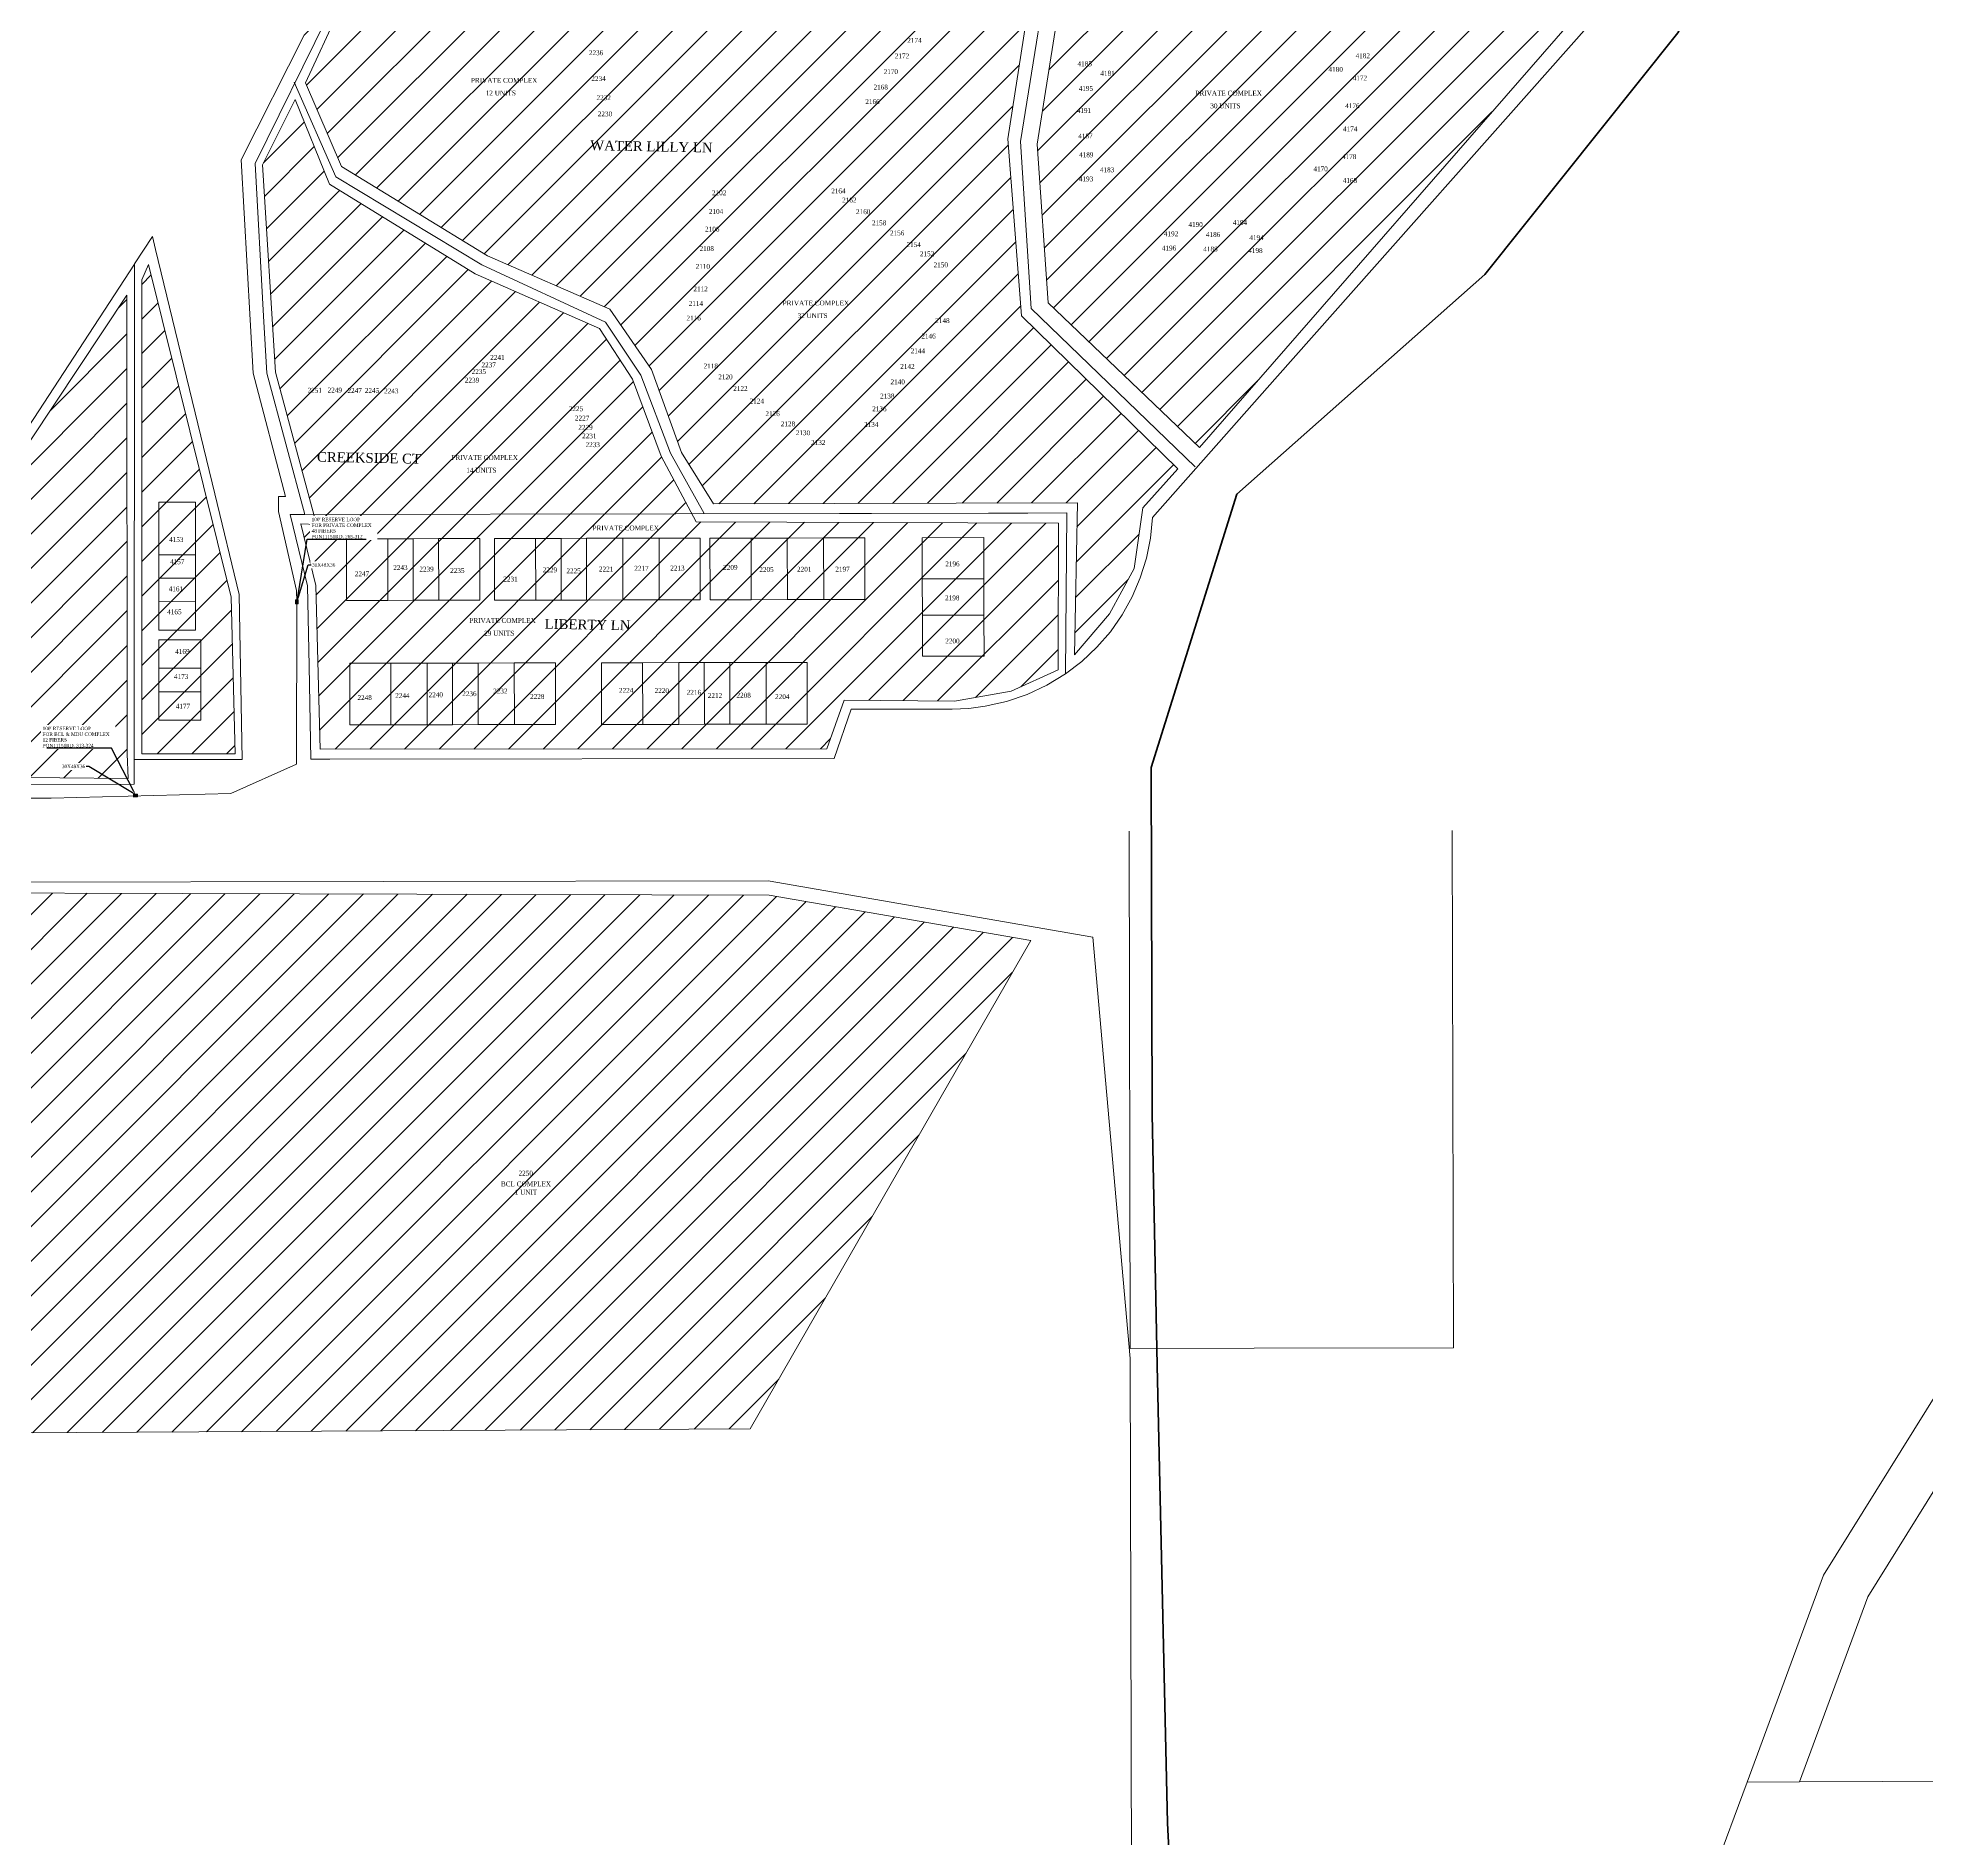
# Model space of a CAD drawing. Header units: feet. Extents: x 2819410 to 2831754, y 974571 to 993150.
# Drawn here: x 2825206 to 2827133, y 985920 to 987758 of the extents above; entities that cross this region are included whole.
import ezdxf
from ezdxf import colors
from ezdxf.entities.mleader import LeaderData, LeaderLine
from ezdxf.enums import TextEntityAlignment as Align
from ezdxf.lldxf.tags import DXFTag
from ezdxf.math import Vec2, Vec3

# ---------------------------------------------------------------- set-up
doc = ezdxf.new("R2010")
doc.units = ezdxf.units.FT
doc.header["$LTSCALE"] = 0.015
doc.header["$MEASUREMENT"] = 0
for name, color, linetype in [('288A', 112, '288A'), ('432A', 112, '432A'), ('ADDRESSES', 7, 'Continuous'), ('DETAIL', 7, 'Continuous'), ('NOTES', 7, 'Continuous'), ('STREET NAME', 7, 'Continuous'), ('TAIL', 1, 'MST'), ('TELEPHONE STRUCT-PROP', 6, 'Continuous')]:
    doc.layers.add(name, color=color, linetype=linetype)
for name, color, linetype, lineweight in [('Dakota County Parcels', 7, 'Continuous', 5), ('Route_1_PSAs', 3, 'Continuous', 100), ('RUNNING LINE (UNDERGROUND)', 10, 'Continuous', 40)]:
    doc.layers.add(name, color=color, linetype=linetype, lineweight=lineweight)
doc.styles.add('Line', font='txt.shx', dxfattribs={"height": 3})
doc.styles.add('SIMPLEX', font='times.ttf', dxfattribs={"width": 0.8})
doc.styles.get("Standard").update_dxf_attribs({"font": 'times.ttf'})
doc.styles.add('Utilities', font='arial.ttf', dxfattribs={"height": 2.5})
tags = doc.linetypes.add('288A', pattern='A,80,-5,["288A",Line,S=1.5,R=0,X=0,Y=-1.5],-24', length=109).pattern_tags.tags
tags[6] = DXFTag(74, 10)
tags = doc.linetypes.add('432A', pattern='A,80,-5,["432A",Line,S=1.5,R=0,X=0,Y=-1.5],-24', length=109).pattern_tags.tags
tags[6] = DXFTag(74, 10)
tags = doc.linetypes.add('MST', pattern='A,5,-5,5,-5,["TAIL",Line,S=1.5,R=0,X=0,Y=-1.5],-20', length=40).pattern_tags.tags
tags[10] = DXFTag(74, 10)

# ---------------------------------------------------------------- blocks, each defined once
blk = doc.blocks.new('ACMAP_ANN_TEMPLATE_AddressEagan')
at = {"layer": 'ADDRESSES', "style": 'SIMPLEX', "width": 0.8}
blk.add_attdef('ADDRESS', text='', height=5, dxfattribs=at).set_placement((0, 0), align=Align.CENTER)
blk = doc.blocks.new('NEW HH')
at = {"ltscale": 40, "true_color": 0xffffff}
h = blk.add_hatch(color=7, dxfattribs=at)
h.dxf.hatch_style = 1
h.paths.add_polyline_path([(-0.061, -0.031, 0.414214), (-0.046, -0.046), (0.046, -0.046, 0.414214), (0.061, -0.031), (0.061, 0.031, 0.414214), (0.046, 0.046), (-0.046, 0.046, 0.414214), (-0.061, 0.031)])
at = {"layer": 'RUNNING LINE (UNDERGROUND)', "color": 6, "lineweight": 0, "const_width": 0.005, "flags": 128}
blk.add_lwpolyline([(-0.061, 0.031), (-0.061, -0.031, 0.414214), (-0.046, -0.046), (0.046, -0.046, 0.414214), (0.061, -0.031), (0.061, 0.031, 0.414214), (0.046, 0.046), (-0.046, 0.046, 0.414214)], format="xyb", close=True, dxfattribs=at)
at = {"layer": 'TELEPHONE STRUCT-PROP', "color": 18, "true_color": 0x000000, "style": 'Utilities'}
blk.add_text('HH', height=0.05, dxfattribs=at).set_placement((0, 0), align=Align.MIDDLE_CENTER)

msp = doc.modelspace()

# ---------------------------------------------------------------- hatches: boundary and pattern name
at = {"layer": 'NOTES', "lineweight": 5, "ltscale": 50}
h = msp.add_hatch(dxfattribs=at)
h.set_pattern_fill('ANSI31', color=30, scale=200)
h.paths.add_polyline_path([(2824647, 986491.6), (2824251.5, 985892.9), (2824430.8, 985774.3), (2824483.5, 985728), (2824521.1, 985693.2), (2824577.5, 985613.5), (2824768.2, 985679), (2825100.3, 985679.9), (2825092.8, 986494.3)])
h.paths.add_polyline_path([(2825311.8, 987026.6), (2825407, 987026.6), (2825403.2, 987186.5), (2825318.7, 987526.3), (2825311.8, 987510.6)])
at = {"layer": 'TAIL', "lineweight": 5, "ltscale": 50}
h = msp.add_hatch(dxfattribs=at)
h.set_pattern_fill('ANSI31', color=5, scale=200)
h.paths.add_polyline_path([(2824663.8, 986516.6), (2825119.3, 986520.8), (2825119.5, 986333.1), (2825932.9, 986337.7), (2826219.2, 986836), (2825952.1, 986882.5), (2824993, 986885.1), (2824993, 986901.5), (2824908, 986901.9)])
h.paths.add_polyline_path([(2825609.1, 987931.8), (2826213.4, 988269.6), (2825841.9, 988268.2)])
h.paths.add_polyline_path([(2825316.1, 988431.7), (2825300.1, 988365.6), (2825363.9, 988293), (2825668.6, 988291.4), (2825950.1, 988660.4), (2825872.7, 988725)])
h.paths.add_polyline_path([(2826313.8, 988882.1), (2826358.6, 988842.8), (2826818.3, 989084.1), (2826835.7, 989062.2), (2827037.6, 989174.2), (2826885.1, 989399.2), (2826612.6, 989164.7), (2826392.3, 988956)])
h.paths.add_polyline_path([(2825327.2, 988472.5), (2825866.2, 988757.9), (2826166.1, 989082.2), (2826431.2, 989334.4), (2826719.6, 989589.2), (2825790.2, 989597), (2825520.1, 989188.8)])
h.paths.add_polyline_path([(2826329.7, 988793), (2826288, 988829.7), (2826189.5, 988722.3), (2826023.4, 988525.1), (2825842.6, 988300.7), (2825856.9, 988290.1), (2826240.7, 988286.9), (2826541.8, 988496.2)])
h.paths.add_polyline_path([(2825296.5, 987494.8), (2825001.5, 987050.8), (2825158.2, 987002.9), (2825297.8, 987001.5), (2825296.8, 987026.6)])
h = msp.add_hatch(dxfattribs=at)
h.set_pattern_fill('ANSI31', color=256, scale=200)
h.paths.add_polyline_path([(2826154.8, 988133.2), (2826261.5, 987874.9), (2826225.9, 987649.1), (2826237, 987487.2), (2826391.4, 987339.4), (2826792.7, 987799.9), (2826976.8, 988366.9), (2826927.7, 988665.9), (2826583.5, 988419.5)])
h.paths.add_polyline_path([(2825513.4, 987785.8), (2825478.8, 987711.6), (2825515.5, 987626.1), (2825664.7, 987535.1), (2825789.7, 987480.5), (2825832.2, 987419.1), (2825862.7, 987334.4), (2825895.3, 987281.9), (2826266.9, 987282.9), (2826263.8, 987127.7), (2826299.5, 987169.6), (2826324.7, 987215.8), (2826333.6, 987277.7), (2826369.3, 987317.6), (2826209.7, 987473.9), (2826195.7, 987654.5), (2826230.2, 987875.8), (2826131.1, 988126.1)])
h.paths.add_polyline_path([(2825493.8, 987031.4), (2826011, 987031.9), (2826028.7, 987081.6), (2826141.5, 987080.6), (2826199.3, 987090.6), (2826247.1, 987112.6), (2826247.6, 987262.1), (2825877.7, 987263.5), (2825841.8, 987330.6), (2825812.6, 987409.3), (2825779, 987460.8), (2825652.1, 987516.7), (2825503.3, 987608.2), (2825468.2, 987694.7), (2825434.9, 987627.9), (2825448.3, 987416.2), (2825490.3, 987260.7), (2825474.2, 987261.6), (2825489.3, 987198.7)])

# ---------------------------------------------------------------- linework, layer by layer
at = {"layer": '288A', "lineweight": 5, "ltscale": 40, "flags": 128}
msp.add_lwpolyline([(2825788.5, 989133.1), (2825789.6, 989143.1), (2825792.2, 989152.3), (2825796.4, 989160.9), (2825802, 989168.7), (2825808.8, 989175.3), (2825816.8, 989180.7), (2825825.5, 989184.6), (2825834.8, 989187), (2825844.3, 989187.7), (2825853.9, 989186.7), (2825863.1, 989184.1), (2825871.7, 989179.9), (2825879.5, 989174.4), (2825886.1, 989167.5), (2825893.2, 989157.1), (2826182.2, 989153.2), (2826254.8, 989224.8), (2826326.2, 989292.7), (2826382.8, 989305.4), (2826441.8, 989318.5), (2826483.8, 989321), (2826509, 989318.8), (2826540.5, 989307.2), (2826567.3, 989288.5), (2826581.1, 989245.9), (2826596, 989202.5), (2826596, 989168.6), (2826438, 989024.3), (2826298.4, 988885.8), (2826229.7, 988811.1), (2826098.6, 988667.3), (2826008.3, 988561.4), (2825842.2, 988344.8), (2825771.3, 988236), (2825627.5, 988023.2), (2825559.5, 987904.7), (2825559.5, 987887.2), (2825581.3, 987838.5), (2825504.1, 987795.5), (2825490, 987773.1), (2825477.7, 987760.4), (2825413.4, 987632.9), (2825425.6, 987415.3), (2825458.5, 987289.5), (2825451.2, 987289.5), (2825451.2, 987274.2), (2825469.6, 987193.3), (2825470.1, 987181.9)], dxfattribs=at)
at = {"layer": '432A', "lineweight": 5, "ltscale": 50, "flags": 128}
msp.add_lwpolyline([(2825470.1, 987181.9), (2825469.6, 987016.1), (2825402.7, 986986.3), (2825219.3, 986981.5), (2825163.1, 986981.5), (2825106.3, 986990.7), (2824984.1, 987032.8), (2824929.1, 986957.8), (2824924.4, 986956.3), (2824924.1, 986950.6), (2824558.7, 986407.9), (2824197.4, 985833.7), (2824363.9, 985723.3, -0.044213), (2824455.3, 985642.3), (2824492.3, 985678.7), (2824505.7, 985682.8)], format="xyb", dxfattribs=at)
at = {"layer": 'Dakota County Parcels', "lineweight": 5}
for p, q in [((2826468.4, 987409.2), (2826808.2, 987792.2)), ((2825427.4, 987629.2), (2825500.7, 987777.5)), ((2825436.2, 987473.6), (2825427.4, 987629.2)), ((2825304.4, 987526.9), (2825322.7, 987554.9)), ((2825325.9, 987541.6), (2825322.7, 987554.9)), ((2825386.3, 987292.2), (2825325.9, 987541.6)), ((2825104.2, 987220), (2825304.4, 987526.7)), ((2825304.4, 987526.9), (2825304.4, 987526.7)), ((2825304.4, 987526.7), (2825304.5, 987526.8)), ((2825304.4, 987526.7), (2825304.4, 987508.6)), ((2825304.4, 987508.6), (2825304.1, 987020.8)), ((2825439.5, 987415.3), (2825436.2, 987473.6)), ((2825439.5, 987415.3), (2825478.1, 987271.1)), ((2826468.4, 987409.2), (2826343.5, 987267.9)), ((2825329.2, 987230), (2825329.2, 987283.6)), ((2825329.2, 987283.6), (2825366.6, 987283.6)), ((2825366.5, 987230), (2825366.6, 987283.6)), ((2825411.2, 987189.2), (2825386.3, 987292.2)), ((2825463.4, 987271.1), (2825481.1, 987198.2)), ((2825463.4, 987271.1), (2825478.1, 987271.1)), ((2825478.1, 987271.1), (2825857, 987271.8)), ((2825857, 987271.8), (2826024.1, 987272.1)), ((2826024.1, 987272.1), (2826056.7, 987272.2)), ((2826056.7, 987272.2), (2826176.2, 987272.4)), ((2826176.2, 987272.4), (2826216.2, 987272.5)), ((2826216.2, 987272.5), (2826256.2, 987272.6)), ((2826254.8, 987108.4), (2826256.2, 987272.6)), ((2826256.2, 987272.6), (2826256.2, 987272.6)), ((2826341.4, 987246.9), (2826343.5, 987267.9)), ((2825520.8, 987246.2), (2825562.8, 987246.3)), ((2825520.9, 987183.2), (2825520.8, 987246.2)), ((2825562.8, 987246.3), (2825588.8, 987246.3)), ((2825562.9, 987183.3), (2825562.8, 987246.3)), ((2825588.8, 987246.3), (2825614.8, 987246.4)), ((2825588.9, 987183.4), (2825588.8, 987246.3)), ((2825614.8, 987246.4), (2825656.8, 987246.5)), ((2825614.9, 987183.4), (2825614.8, 987246.4)), ((2825656.9, 987183.5), (2825656.8, 987246.5)), ((2825671.8, 987246.5), (2825713.8, 987246.6)), ((2825671.9, 987183.5), (2825671.8, 987246.5)), ((2825713.9, 987183.6), (2825713.8, 987246.6)), ((2825713.8, 987246.6), (2825739.8, 987246.6)), ((2825739.8, 987246.6), (2825765.8, 987246.7)), ((2825739.9, 987183.6), (2825739.8, 987246.6)), ((2825765.9, 987183.7), (2825765.8, 987246.7)), ((2825765.8, 987246.7), (2825802.8, 987246.7)), ((2825802.8, 987246.7), (2825839.8, 987246.8)), ((2825802.9, 987183.8), (2825802.8, 987246.7)), ((2825839.8, 987246.8), (2825881.7, 987246.9)), ((2825839.9, 987183.8), (2825839.8, 987246.8)), ((2825881.9, 987183.9), (2825881.7, 987246.9)), ((2825891.7, 987246.9), (2825933.7, 987247)), ((2825891.9, 987183.9), (2825891.7, 987246.9)), ((2825933.7, 987247), (2825970.7, 987247)), ((2825933.9, 987184), (2825933.7, 987247)), ((2825970.7, 987247), (2826007.7, 987247.1)), ((2825970.9, 987184.1), (2825970.7, 987247)), ((2826007.7, 987247.1), (2826049.7, 987247.2)), ((2826007.9, 987184.1), (2826007.7, 987247.1)), ((2826049.8, 987184.2), (2826049.7, 987247.2)), ((2826108.4, 987247.3), (2826171.4, 987247.4)), ((2826108.4, 987247.3), (2826108.5, 987205.3)), ((2826171.5, 987205.4), (2826171.4, 987247.4)), ((2826337.3, 987226.4), (2826341.4, 987246.9)), ((2825329.2, 987230), (2825366.5, 987230)), ((2825329.2, 987206.1), (2825329.2, 987230)), ((2825366.5, 987206), (2825366.5, 987230)), ((2826331, 987206.3), (2826337.3, 987226.4)), ((2825329.2, 987182.1), (2825329.2, 987206.1)), ((2825329.2, 987206.1), (2825366.5, 987206)), ((2825366.5, 987182), (2825366.5, 987206)), ((2826108.5, 987205.3), (2826171.5, 987205.4)), ((2826108.5, 987205.3), (2826108.6, 987168.3)), ((2826171.5, 987168.4), (2826171.5, 987205.4)), ((2826322.7, 987187), (2826331, 987206.3)), ((2825414.4, 987021), (2825411.2, 987189.2)), ((2825481.1, 987198.2), (2825482.6, 987116.1)), ((2825933.9, 987184), (2825891.9, 987183.9)), ((2825970.9, 987184.1), (2825933.9, 987184)), ((2826007.9, 987184.1), (2825970.9, 987184.1)), ((2826049.8, 987184.2), (2826007.9, 987184.1)), ((2826312.5, 987168.7), (2826322.7, 987187)), ((2825329.2, 987153.1), (2825329.2, 987182.1)), ((2825329.2, 987182.1), (2825366.5, 987182)), ((2825366.5, 987153), (2825366.5, 987182)), ((2825562.9, 987183.3), (2825520.9, 987183.2)), ((2825588.9, 987183.4), (2825562.9, 987183.3)), ((2825614.9, 987183.4), (2825588.9, 987183.4)), ((2825656.9, 987183.5), (2825614.9, 987183.4)), ((2825713.9, 987183.6), (2825671.9, 987183.5)), ((2825739.9, 987183.6), (2825713.9, 987183.6)), ((2825765.9, 987183.7), (2825739.9, 987183.6)), ((2825802.9, 987183.8), (2825765.9, 987183.7)), ((2825839.9, 987183.8), (2825802.9, 987183.8)), ((2825881.9, 987183.9), (2825839.9, 987183.8)), ((2826108.6, 987168.3), (2826171.5, 987168.4)), ((2826108.6, 987168.3), (2826108.7, 987126.3)), ((2826171.6, 987126.4), (2826171.5, 987168.4)), ((2826300.5, 987151.4), (2826312.5, 987168.7)), ((2825329.2, 987153.1), (2825366.5, 987153)), ((2826286.8, 987135.5), (2826300.5, 987151.4)), ((2825329.1, 987114.1), (2825329.2, 987143.1)), ((2825329.2, 987143.1), (2825372.2, 987143)), ((2825372.1, 987114), (2825372.2, 987143)), ((2826108.7, 987126.3), (2826171.6, 987126.4)), ((2826271.5, 987121.1), (2826286.8, 987135.5)), ((2825329.1, 987090.1), (2825329.1, 987114.1)), ((2825329.1, 987114.1), (2825372.1, 987114)), ((2825372.1, 987090), (2825372.1, 987114)), ((2825482.6, 987116.1), (2825484.4, 987021.2)), ((2825524, 987119.2), (2825566, 987119.3)), ((2825524.1, 987056.2), (2825524, 987119.2)), ((2825566.1, 987056.3), (2825566, 987119.3)), ((2825566, 987119.3), (2825603, 987119.3)), ((2825603, 987119.3), (2825629, 987119.4)), ((2825603.1, 987056.4), (2825603, 987119.3)), ((2825629, 987119.4), (2825655, 987119.4)), ((2825629.1, 987056.4), (2825629, 987119.4)), ((2825655, 987119.4), (2825692, 987119.5)), ((2825655.1, 987056.5), (2825655, 987119.4)), ((2825692, 987119.5), (2825734, 987119.6)), ((2825692.1, 987056.5), (2825692, 987119.5)), ((2825734.1, 987056.6), (2825734, 987119.6)), ((2825781.1, 987056.7), (2825781, 987119.7)), ((2825781, 987119.7), (2825823, 987119.7)), ((2825823, 987119.7), (2825860, 987119.8)), ((2825823.1, 987056.8), (2825823, 987119.7)), ((2825860.1, 987056.8), (2825860, 987119.8)), ((2825860, 987119.8), (2825886, 987119.8)), ((2825886, 987119.8), (2825912, 987119.9)), ((2825886.1, 987056.9), (2825886, 987119.8)), ((2825912, 987119.9), (2825949, 987120)), ((2825912.1, 987056.9), (2825912, 987119.9)), ((2825949.1, 987057), (2825949, 987120)), ((2825949, 987120), (2825991, 987120)), ((2825991.1, 987057.1), (2825991, 987120)), ((2826235.8, 987096.8), (2826254.8, 987108.4)), ((2826254.8, 987108.4), (2826271.5, 987121.1)), ((2825329.1, 987090.1), (2825372.1, 987090)), ((2825329.1, 987061.1), (2825329.1, 987090.1)), ((2825372.1, 987061), (2825372.1, 987090)), ((2826215.6, 987087.3), (2826235.8, 987096.8)), ((2826035.8, 987072.2), (2826018.6, 987022.1)), ((2826108.8, 987072.3), (2826035.8, 987072.2)), ((2826139.1, 987072.4), (2826108.8, 987072.3)), ((2826139.1, 987072.4), (2826156, 987073.1)), ((2826156, 987073.1), (2826172.7, 987075.2)), ((2826172.7, 987075.2), (2826194.5, 987080.1)), ((2826194.5, 987080.1), (2826215.6, 987087.3)), ((2825329.1, 987061.1), (2825372.1, 987061)), ((2825566.1, 987056.3), (2825524.1, 987056.2)), ((2825603.1, 987056.4), (2825566.1, 987056.3)), ((2825629.1, 987056.4), (2825603.1, 987056.4)), ((2825655.1, 987056.5), (2825629.1, 987056.4)), ((2825692.1, 987056.5), (2825655.1, 987056.5)), ((2825734.1, 987056.6), (2825692.1, 987056.5)), ((2825823.1, 987056.8), (2825781.1, 987056.7)), ((2825860.1, 987056.8), (2825823.1, 987056.8)), ((2825886.1, 987056.9), (2825860.1, 987056.8)), ((2825912.1, 987056.9), (2825886.1, 987056.9)), ((2825949.1, 987057), (2825912.1, 987056.9)), ((2825991.1, 987057.1), (2825949.1, 987057)), ((2825388.3, 987021), (2825304.1, 987020.8)), ((2825304.1, 987020.8), (2825304.1, 986995.8)), ((2825403.9, 987021), (2825388.3, 987021)), ((2825414.4, 987021), (2825403.9, 987021)), ((2825484.4, 987021.2), (2825503.9, 987021.2)), ((2825503.9, 987021.2), (2826018.6, 987022.1)), ((2825154, 986995.5), (2825304.1, 986995.8)), ((2826320.8, 986419.8), (2826319.6, 986947.7)), ((2826650.7, 986420.4), (2826649.5, 986948.3)), ((2825164.3, 986895.6), (2825951.3, 986897.1)), ((2825951.3, 986897.1), (2826282.5, 986839.4)), ((2826282.5, 986839.4), (2826320.8, 986409.6)), ((2827299.3, 986623.4), (2827028.5, 986188.4)), ((2827343.5, 986599.9), (2827073.7, 986166.3)), ((2826320.8, 986419.8), (2826447.2, 986420)), ((2826447.2, 986420), (2826650.7, 986420.4)), ((2826321.9, 985884.7), (2826320.8, 986409.6)), ((2827028.5, 986188.4), (2826950.4, 985977.1)), ((2827073.7, 986166.3), (2827003.8, 985977.3)), ((2826916.3, 985884.5), (2826950.5, 985977.1)), ((2826950.4, 985977.1), (2827003.8, 985977.3)), ((2827003.8, 985977.3), (2827615.9, 985979.4))]:
    msp.add_line(p, q, dxfattribs=at)
at = {"layer": 'Dakota County Parcels', "lineweight": 5, "flags": 128}
for points in [[(2826137.9, 988139.8), (2826185, 988026.3), (2826244.5, 987874), (2826208.6, 987651.8), (2826219.7, 987481.2), (2826386.9, 987319.6)], [(2825467.5, 987712.4), (2825509.9, 987615.7), (2825658.9, 987525.7), (2825785.1, 987467.5), (2825821.2, 987413.2), (2825851.5, 987333.5), (2825886, 987271.9)]]:
    msp.add_lwpolyline(points, dxfattribs=at)
at = {"layer": 'NOTES', "color": 1, "lineweight": 5, "ltscale": 50, "flags": 128}
msp.add_lwpolyline([(2826154.8, 988133.2), (2826261.5, 987874.9), (2826225.9, 987649.1), (2826237, 987487.2), (2826391.4, 987339.4), (2826792.7, 987799.9), (2826976.8, 988366.9), (2826927.7, 988665.9), (2826583.5, 988419.5), (2826154.8, 988133.2)], dxfattribs=at)
for points in [[(2825513.4, 987785.8), (2825478.8, 987711.6), (2825515.5, 987626.1), (2825664.7, 987535.1), (2825789.7, 987480.5), (2825832.2, 987419.1), (2825862.7, 987334.4), (2825895.3, 987281.9), (2826266.9, 987282.9), (2826263.8, 987127.7), (2826299.5, 987169.6), (2826324.7, 987215.8), (2826333.6, 987277.7), (2826369.3, 987317.6), (2826209.7, 987473.9), (2826195.7, 987654.5), (2826230.2, 987875.8), (2826131.1, 988126.1), (2825513.4, 987785.8)], [(2825493.8, 987031.4), (2826011, 987031.9), (2826028.7, 987081.6), (2826141.5, 987080.6), (2826199.3, 987090.6), (2826247.1, 987112.6), (2826247.6, 987262.1), (2825877.7, 987263.5), (2825841.8, 987330.6), (2825812.6, 987409.3), (2825779, 987460.8), (2825652.1, 987516.7), (2825503.3, 987608.2), (2825468.2, 987694.7), (2825434.9, 987627.9), (2825448.3, 987416.2), (2825490.3, 987260.7), (2825474.2, 987261.6), (2825489.3, 987198.7)]]:
    msp.add_lwpolyline(points, close=True, dxfattribs=at)
at = {"layer": 'NOTES', "color": 30, "lineweight": 5, "ltscale": 50, "flags": 128}
msp.add_lwpolyline([(2825311.8, 987026.6), (2825407, 987026.6), (2825403.2, 987186.5), (2825318.7, 987526.3), (2825311.8, 987510.6), (2825311.8, 987026.6)], dxfattribs=at)
at = {"layer": 'NOTES', "color": 5, "lineweight": 5, "ltscale": 50, "flags": 128}
msp.add_lwpolyline([(2825296.5, 987494.8), (2825001.5, 987050.8), (2825158.2, 987002.9), (2825297.8, 987001.5), (2825296.8, 987026.6), (2825296.5, 987494.8)], dxfattribs=at)
msp.add_lwpolyline([(2824663.8, 986516.6), (2825119.3, 986520.8), (2825119.5, 986333.1), (2825932.9, 986337.7), (2826219.2, 986836), (2825952.1, 986882.5), (2824993, 986885.1), (2824993, 986901.5), (2824908, 986901.9)], close=True, dxfattribs=at)
at = {"layer": 'Route_1_PSAs', "flags": 128}
msp.add_lwpolyline([(2824819, 986903.2), (2823555.3, 984985.7), (2824078.5, 984481.3), (2825138.9, 984343.6), (2826443.1, 984290), (2826358.9, 985935.1), (2826348.3, 986402.2), (2826343.1, 986659.3), (2826342.2, 987012.9), (2826429.5, 987291.6), (2826682.8, 987516), (2826879.8, 987762.6), (2826998.5, 987979.9), (2827107.1, 988394.1), (2827133.2, 988640.5), (2827116.9, 988875.8), (2827098, 989121.2), (2826753.3, 989621.4)], dxfattribs=at)

# ---------------------------------------------------------------- block references
at = {"lineweight": 5, "xscale": 39.99999999999997, "yscale": 39.99999999999997, "zscale": 39.99999999999997}
for p, rotation in [((2825470.1, 987181.9), 89.99592285192352), ((2825305.3, 986984.2), 359.9959228519235)]:
    msp.add_blockref('NEW HH', p, dxfattribs=dict(at, rotation=rotation))
at = {"layer": 'ADDRESSES', "lineweight": 5}
for p, values in [((2825775.5, 987739.9), {'ADDRESS': '2236'}), ((2826100.5, 987752.5), {'ADDRESS': '2174'}), ((2826076.4, 987720.6), {'ADDRESS': '2170'}), ((2826087.8, 987736.6), {'ADDRESS': '2172'}), ((2826274.3, 987728.6), {'ADDRESS': '4185'}), ((2826297.6, 987718.9), {'ADDRESS': '4181'}), ((2826530.5, 987722.9), {'ADDRESS': '4180'}), ((2826558.2, 987736.8), {'ADDRESS': '4182'}), ((2825681.7, 987711.7), {'ADDRESS': 'PRIVATE COMPLEX'}), ((2825778, 987713.5), {'ADDRESS': '2234'}), ((2826066.1, 987704.7), {'ADDRESS': '2168'}), ((2826275.5, 987703.4), {'ADDRESS': '4195'}), ((2826555.2, 987714.1), {'ADDRESS': '4172'}), ((2825678.3, 987698.8), {'ADDRESS': '12 UNITS'}), ((2825783.3, 987694), {'ADDRESS': '2232'}), ((2826057.7, 987690), {'ADDRESS': '2166'}), ((2826273.5, 987680.9), {'ADDRESS': '4191'}), ((2826421.3, 987698.6), {'ADDRESS': 'PRIVATE COMPLEX'}), ((2826417.9, 987685.7), {'ADDRESS': '30 UNITS'}), ((2826547.6, 987685.8), {'ADDRESS': '4176'}), ((2825784.6, 987677.4), {'ADDRESS': '2230'}), ((2826545.3, 987662.1), {'ADDRESS': '4174'}), ((2826275.1, 987654.9), {'ADDRESS': '4187'}), ((2826275.9, 987635.7), {'ADDRESS': '4189'}), ((2826544.3, 987633.8), {'ADDRESS': '4178'}), ((2826275.7, 987611.1), {'ADDRESS': '4193'}), ((2826297.2, 987620.4), {'ADDRESS': '4183'}), ((2826515.1, 987621.3), {'ADDRESS': '4170'}), ((2826545, 987609.5), {'ADDRESS': '4168'}), ((2825901.2, 987596.9), {'ADDRESS': '2102'}), ((2826022.9, 987598.8), {'ADDRESS': '2164'}), ((2826034, 987589.5), {'ADDRESS': '2162'}), ((2825898, 987577.9), {'ADDRESS': '2104'}), ((2826048.2, 987577.6), {'ADDRESS': '2160'}), ((2826064.5, 987566.2), {'ADDRESS': '2158'}), ((2826387.5, 987564.5), {'ADDRESS': '4190'}), ((2826432.7, 987566.5), {'ADDRESS': '4184'}), ((2825894.1, 987559.8), {'ADDRESS': '2106'}), ((2826082.9, 987555.9), {'ADDRESS': '2156'}), ((2826362.5, 987555.1), {'ADDRESS': '4192'}), ((2826405.4, 987554.3), {'ADDRESS': '4186'}), ((2826449.7, 987551.1), {'ADDRESS': '4194'}), ((2825888.5, 987540), {'ADDRESS': '2108'}), ((2826099.7, 987544), {'ADDRESS': '2154'}), ((2826113.4, 987534.7), {'ADDRESS': '2152'}), ((2826360.4, 987540.5), {'ADDRESS': '4196'}), ((2826402.7, 987539.5), {'ADDRESS': '4188'}), ((2826448.6, 987537.9), {'ADDRESS': '4198'}), ((2825884.5, 987521.8), {'ADDRESS': '2110'}), ((2826127.4, 987523.4), {'ADDRESS': '2150'}), ((2825882.2, 987498.8), {'ADDRESS': '2112'}), ((2825875.1, 987469.1), {'ADDRESS': '2116'}), ((2825877.4, 987483.9), {'ADDRESS': '2114'}), ((2825999.9, 987484.4), {'ADDRESS': 'PRIVATE COMPLEX'}), ((2825996.5, 987471.5), {'ADDRESS': '32 UNITS'}), ((2826114.9, 987450.6), {'ADDRESS': '2146'}), ((2826129.1, 987466.4), {'ADDRESS': '2148'}), ((2826104, 987435.6), {'ADDRESS': '2144'}), ((2825655.8, 987414.4), {'ADDRESS': '2235'}), ((2825665.9, 987421.2), {'ADDRESS': '2237'}), ((2825674.8, 987428.8), {'ADDRESS': '2241'}), ((2825892.6, 987420.1), {'ADDRESS': '2118'}), ((2826093.4, 987419.7), {'ADDRESS': '2142'}), ((2825488.4, 987395.3), {'ADDRESS': '2251'}), ((2825508.8, 987395.5), {'ADDRESS': '2249'}), ((2825529.1, 987395), {'ADDRESS': '2247'}), ((2825546.8, 987395.1), {'ADDRESS': '2245'}), ((2825566.5, 987394.6), {'ADDRESS': '2243'}), ((2825648.9, 987405.6), {'ADDRESS': '2239'}), ((2825907.6, 987409), {'ADDRESS': '2120'}), ((2825922.9, 987397.2), {'ADDRESS': '2122'}), ((2826083.4, 987403.9), {'ADDRESS': '2140'}), ((2825755, 987376.5), {'ADDRESS': '2225'}), ((2825939.6, 987384.3), {'ADDRESS': '2124'}), ((2826064.7, 987376.4), {'ADDRESS': '2136'}), ((2826072.8, 987389.4), {'ADDRESS': '2138'}), ((2825761.3, 987366.9), {'ADDRESS': '2227'}), ((2825764.8, 987357.5), {'ADDRESS': '2229'}), ((2825955.7, 987371.4), {'ADDRESS': '2126'}), ((2825971.4, 987361), {'ADDRESS': '2128'}), ((2826056.4, 987360.5), {'ADDRESS': '2134'}), ((2825768.6, 987348.7), {'ADDRESS': '2231'}), ((2825772.1, 987339.8), {'ADDRESS': '2233'}), ((2825986.7, 987352), {'ADDRESS': '2130'}), ((2826002.3, 987342), {'ADDRESS': '2132'}), ((2825661.9, 987326.6), {'ADDRESS': 'PRIVATE COMPLEX'}), ((2825658.4, 987313.7), {'ADDRESS': '14 UNITS'}), ((2825347, 987242.9), {'ADDRESS': '4153'}), ((2825805.8, 987254.7), {'ADDRESS': 'PRIVATE COMPLEX'}), ((2825348, 987220.3), {'ADDRESS': '4157'}), ((2826139.3, 987218.1), {'ADDRESS': '2196'}), ((2825536.6, 987208), {'ADDRESS': '2247'}), ((2825575.8, 987214.3), {'ADDRESS': '2243'}), ((2825602.5, 987212.7), {'ADDRESS': '2239'}), ((2825633.9, 987211.3), {'ADDRESS': '2235'}), ((2825688.2, 987202.6), {'ADDRESS': '2231'}), ((2825728.4, 987212), {'ADDRESS': '2229'}), ((2825752.6, 987211), {'ADDRESS': '2225'}), ((2825785.8, 987212.8), {'ADDRESS': '2221'}), ((2825821.9, 987213.6), {'ADDRESS': '2217'}), ((2825858.6, 987213.8), {'ADDRESS': '2213'}), ((2825912.6, 987214.5), {'ADDRESS': '2209'}), ((2825949.5, 987212.3), {'ADDRESS': '2205'}), ((2825988, 987212.6), {'ADDRESS': '2201'}), ((2826027.1, 987212.7), {'ADDRESS': '2197'}), ((2825346.6, 987192.6), {'ADDRESS': '4161'}), ((2826139.1, 987183.4), {'ADDRESS': '2198'}), ((2825345.1, 987169.2), {'ADDRESS': '4165'}), ((2825680.1, 987160.3), {'ADDRESS': 'PRIVATE COMPLEX'}), ((2825676.7, 987147.3), {'ADDRESS': '29 UNITS'}), ((2825353.3, 987128.7), {'ADDRESS': '4169'}), ((2826139.3, 987139.4), {'ADDRESS': '2200'}), ((2825352, 987103.1), {'ADDRESS': '4173'}), ((2825577.8, 987083.6), {'ADDRESS': '2244'}), ((2825611.9, 987084.5), {'ADDRESS': '2240'}), ((2825646.2, 987085.6), {'ADDRESS': '2236'}), ((2825677.8, 987088.3), {'ADDRESS': '2232'}), ((2825715.5, 987082.7), {'ADDRESS': '2228'}), ((2825806.2, 987089), {'ADDRESS': '2224'}), ((2825842.6, 987088.8), {'ADDRESS': '2220'}), ((2825875.4, 987087), {'ADDRESS': '2216'}), ((2825896.9, 987083.7), {'ADDRESS': '2212'}), ((2825926.2, 987084), {'ADDRESS': '2208'}), ((2825965.6, 987082.6), {'ADDRESS': '2204'}), ((2825353.8, 987072.8), {'ADDRESS': '4177'}), ((2825539.3, 987081.6), {'ADDRESS': '2248'}), ((2825704, 986585.2), {'ADDRESS': 'BCL COMPLEX'}), ((2825703.7, 986596.1), {'ADDRESS': '2250'}), ((2825704, 986576.7), {'ADDRESS': '1 UNIT'})]:
    msp.add_blockref('ACMAP_ANN_TEMPLATE_AddressEagan', p, dxfattribs=at).add_auto_attribs(values)

# ---------------------------------------------------------------- texts
at = {"layer": 'STREET NAME', "lineweight": 5, "ltscale": 40, "char_height": 10, "attachment_point": 1, "rotation": 358.8707}
for s, insert in [('WATER LILLY LN', (2825769.6, 987653)), ('CREEKSIDE CT', (2825490.8, 987334.9)), ('LIBERTY LN', (2825723.1, 987164.5))]:
    msp.add_mtext(s, dxfattribs=dict(at, insert=insert))

# ---------------------------------------------------------------- next in the draw order: leaders
at = {"layer": 'DETAIL', "lineweight": 5, "ltscale": 5}
ml = msp.add_multileader_mtext('Standard', dxfattribs=at)
ml.set_content('30X48X36', color=256)
ml.set_leader_properties()
ml.build(insert=Vec2(0, 0))
ml.multileader.update_dxf_attribs({"has_text_frame": 1, "text_left_attachment_type": 2, "text_right_attachment_type": 2, "dogleg_length": 3})
ctx = ml.context
ctx.base_point, ctx.char_height, ctx.landing_gap_size, ctx.plane_origin = Vec3(2825484.7, 987219.5), 3.5, 1.5, Vec3(2825497.3, 987217.5)
ctx.left_attachment, ctx.right_attachment, ctx.text_align_type = 2, 2, 1
notes = []
notes.append((ctx, [(1, (1, 1, 0), (2825481.7, 987219.5), (1, 0), 3, [(0, [(2825470.7, 987183.1)], 0, [])])]))
ctx.mtext.insert, ctx.mtext.alignment, ctx.mtext.flow_direction = Vec3(2825497.5, 987221.3), 2, 5
ctx.mtext.has_bg_fill, ctx.mtext.bg_color, ctx.mtext.bg_scale_factor, ctx.mtext.bg_transparency, ctx.mtext.use_window_bg_color = 1, -1027028792, 1.5, 0, 1
ml = msp.add_multileader_mtext('Standard', dxfattribs=at)
ml.set_content('30X48X36', color=256)
ml.set_leader_properties()
ml.build(insert=Vec2(0, 0))
ml.multileader.update_dxf_attribs({"has_text_frame": 1, "text_left_attachment_type": 2, "text_right_attachment_type": 2, "dogleg_length": 3})
ctx = ml.context
ctx.base_point, ctx.char_height, ctx.landing_gap_size, ctx.plane_origin = Vec3(2825229.3, 987013.8), 3.5, 1.5, Vec3(2825332.2, 987019.3)
ctx.left_attachment, ctx.right_attachment, ctx.text_align_type = 2, 2, 1
notes.append((ctx, [(0, (1, 1, 0), (2825257.9, 987013.8), (-1, 0), 3, [(0, [(2825305.6, 986984.9)], 0, [])])]))
ctx.mtext.insert, ctx.mtext.alignment, ctx.mtext.flow_direction = Vec3(2825242.1, 987015.6), 2, 5
ctx.mtext.has_bg_fill, ctx.mtext.bg_color, ctx.mtext.bg_scale_factor, ctx.mtext.bg_transparency, ctx.mtext.use_window_bg_color = 1, -1027028792, 1.5, 0, 1
for ctx, leaders in notes:
    for number, flags, end, landing, length, lines in leaders:
        leader = LeaderData()
        leader.index, (leader.has_last_leader_line, leader.has_dogleg_vector, leader.attachment_direction) = number, flags
        leader.last_leader_point, leader.dogleg_vector, leader.dogleg_length = Vec3(end), Vec3(landing), length
        for number, points, colour, breaks in lines:
            line = LeaderLine()
            line.index, line.vertices, line.color, line.breaks = number, Vec3.list(points), colors.encode_raw_color(colour), breaks
            leader.lines.append(line)
        ctx.leaders.append(leader)

# ---------------------------------------------------------------- next in the draw order: leaders
ml = msp.add_multileader_mtext('Standard', dxfattribs=at)
ml.set_content("100' RESERVE LOOP\\PFOR PRIVATE COMPLEX   ^J48 FIBERS^JPON11151RD, 265-312", color=256)
ml.set_leader_properties()
ml.build(insert=Vec2(0, 0))
ml.multileader.update_dxf_attribs({"text_left_attachment_type": 5, "text_right_attachment_type": 5, "dogleg_length": 3})
ctx = ml.context
ctx.base_point, ctx.char_height, ctx.landing_gap_size, ctx.plane_origin = Vec3(2825483.7, 987245.8), 3.5, 1.5, Vec3(2825494.1, 987191.7)
ctx.left_attachment, ctx.right_attachment = 5, 5
notes = []
notes.append((ctx, [(1, (1, 1, 0), (2825480.7, 987245.8), (1, 0), 3, [(0, [(2825470.5, 987182.9)], 0, [])])]))
ctx.mtext.insert, ctx.mtext.flow_direction = Vec3(2825485.2, 987267.7), 5
ctx.mtext.has_bg_fill, ctx.mtext.bg_color, ctx.mtext.bg_scale_factor, ctx.mtext.bg_transparency, ctx.mtext.use_window_bg_color = 1, -1027028792, 1.5, 0, 1
ml = msp.add_multileader_mtext('Standard', dxfattribs=at)
ml.set_content("100' RESERVE LOOP\\PFOR BCL & MDU COMPLEX   ^J12 FIBERS^JPON11151RD, 313-324", color=256)
ml.set_leader_properties()
ml.build(insert=Vec2(0, 0))
ml.multileader.update_dxf_attribs({"text_left_attachment_type": 5, "text_right_attachment_type": 5, "dogleg_length": 3})
ctx = ml.context
ctx.base_point, ctx.char_height, ctx.landing_gap_size, ctx.plane_origin = Vec3(2825209.1, 987032.5), 3.5, 1.5, Vec3(2825329, 986993.5)
ctx.left_attachment, ctx.right_attachment = 5, 5
notes.append((ctx, [(0, (1, 1, 0), (2825281, 987032.5), (-1, 0), 3, [(0, [(2825305.4, 986984.7)], 0, [])])]))
ctx.mtext.insert, ctx.mtext.flow_direction = Vec3(2825210.6, 987054.4), 5
ctx.mtext.has_bg_fill, ctx.mtext.bg_color, ctx.mtext.bg_scale_factor, ctx.mtext.bg_transparency, ctx.mtext.use_window_bg_color = 1, -1027028792, 1.5, 0, 1
for ctx, leaders in notes:
    for number, flags, end, landing, length, lines in leaders:
        leader = LeaderData()
        leader.index, (leader.has_last_leader_line, leader.has_dogleg_vector, leader.attachment_direction) = number, flags
        leader.last_leader_point, leader.dogleg_vector, leader.dogleg_length = Vec3(end), Vec3(landing), length
        for number, points, colour, breaks in lines:
            line = LeaderLine()
            line.index, line.vertices, line.color, line.breaks = number, Vec3.list(points), colors.encode_raw_color(colour), breaks
            leader.lines.append(line)
        ctx.leaders.append(leader)

doc.saveas('drawing.dxf')
